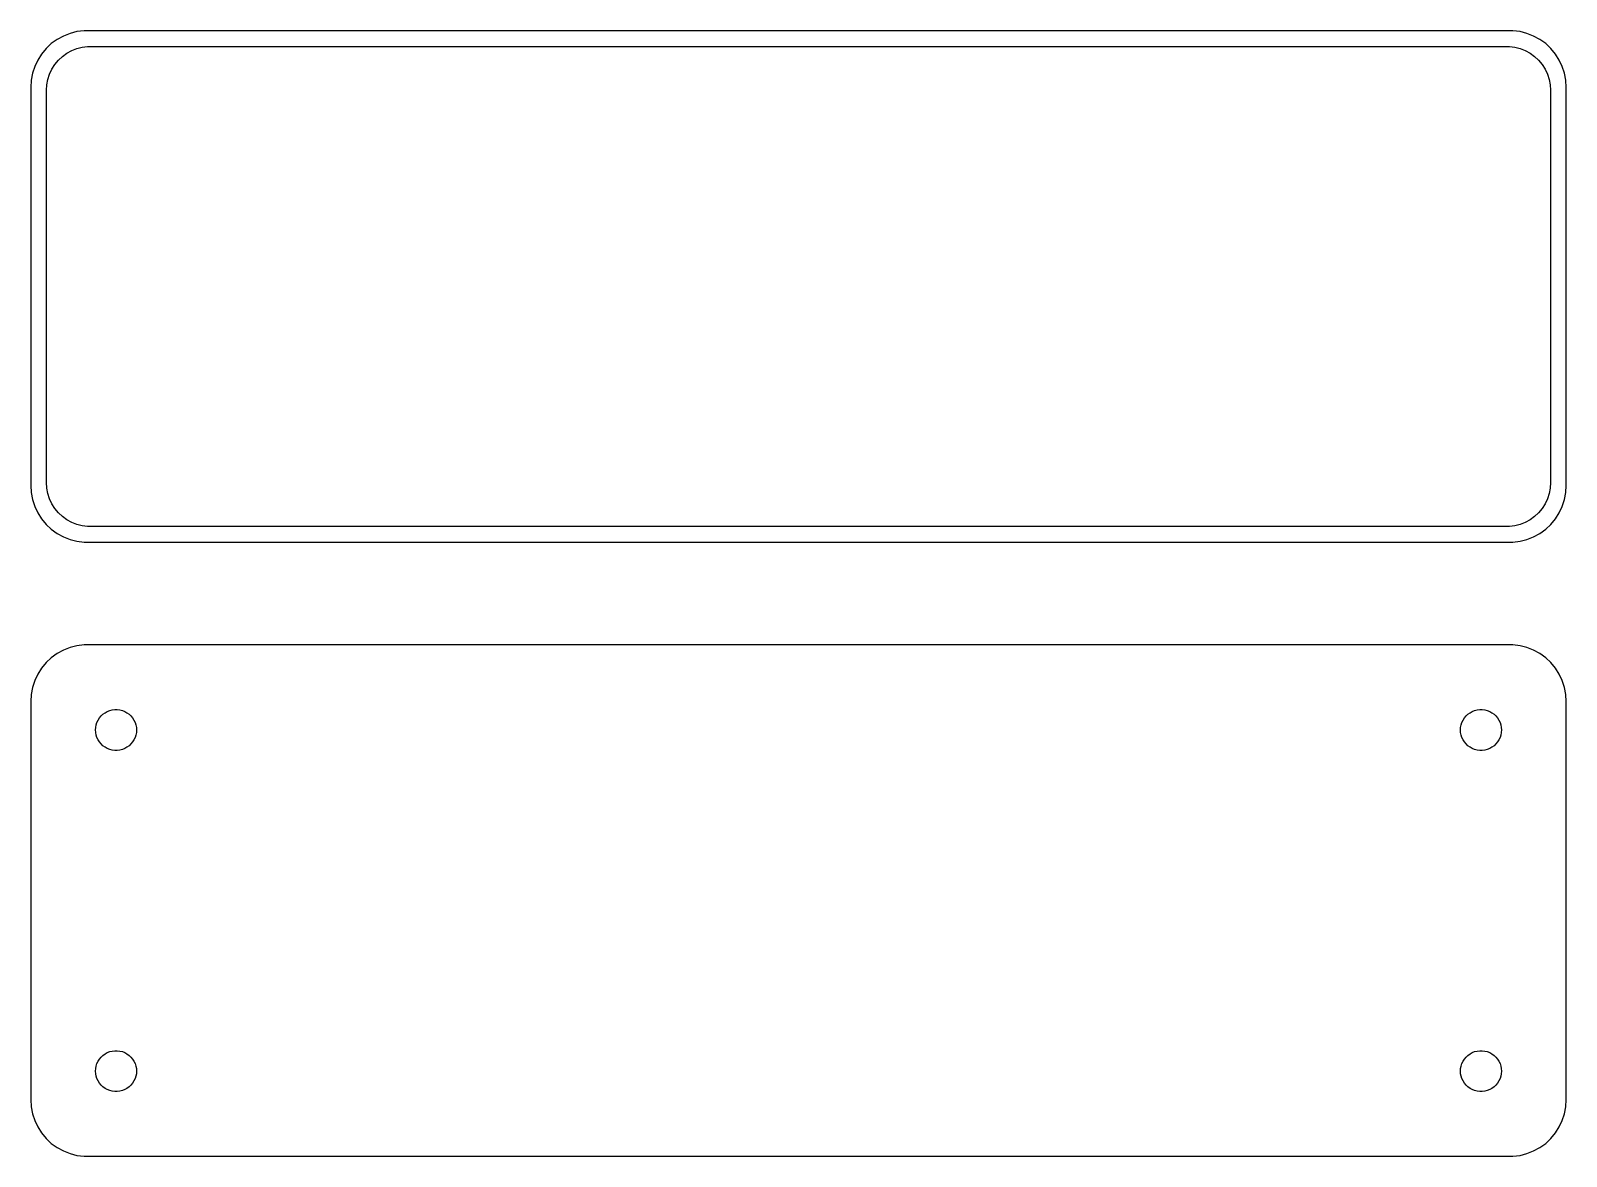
# Model space of a CAD drawing. Header units: metres. Extents: x -68 to 68, y 32 to 130.
import ezdxf

# ---------------------------------------------------------------- set-up
doc = ezdxf.new("R2010")
doc.units = ezdxf.units.M

msp = doc.modelspace()

# ---------------------------------------------------------------- linework, layer by layer
for p, q in [((-65.1791, 129.722), (-65.6871, 129.353)), ((-64.6289, 130.024), (-65.1791, 129.722)), ((-64.0451, 130.255), (-64.6289, 130.024)), ((-63.4369, 130.411), (-64.0451, 130.255)), ((-62.8139, 130.49), (-63.4369, 130.411)), ((62.8139, 130.49), (-62.8139, 130.49)), ((63.4369, 130.411), (62.8139, 130.49)), ((64.0451, 130.255), (63.4369, 130.411)), ((64.6289, 130.024), (64.0451, 130.255)), ((65.1791, 129.722), (64.6289, 130.024)), ((65.6871, 129.353), (65.1791, 129.722)), ((-66.5451, 128.439), (-66.8815, 127.909)), ((-66.1448, 128.923), (-66.5451, 128.439)), ((-65.6871, 129.353), (-66.1448, 128.923)), ((-64.7165, 128.231), (-64.3234, 128.517)), ((-64.3234, 128.517), (-63.8975, 128.751)), ((-63.8975, 128.751), (-63.4457, 128.93)), ((-63.4457, 128.93), (-62.9751, 129.051)), ((-62.9751, 129.051), (-62.493, 129.112)), ((-62.493, 129.112), (62.493, 129.112)), ((62.493, 129.112), (62.9751, 129.051)), ((62.9751, 129.051), (63.4457, 128.93)), ((63.4457, 128.93), (63.8975, 128.751)), ((63.8975, 128.751), (64.3234, 128.517)), ((64.3234, 128.517), (64.7165, 128.231)), ((66.1448, 128.923), (65.6871, 129.353)), ((66.5451, 128.439), (66.1448, 128.923)), ((66.8815, 127.909), (66.5451, 128.439)), ((-67.1489, 127.341), (-67.3429, 126.743)), ((-66.8815, 127.909), (-67.1489, 127.341)), ((-65.8477, 126.674), (-65.6408, 127.114)), ((-65.6408, 127.114), (-65.3805, 127.524)), ((-65.3805, 127.524), (-65.0707, 127.899)), ((-65.0707, 127.899), (-64.7165, 128.231)), ((64.7165, 128.231), (65.0707, 127.899)), ((65.0707, 127.899), (65.3805, 127.524)), ((65.3805, 127.524), (65.6408, 127.114)), ((65.6408, 127.114), (65.8477, 126.674)), ((67.1489, 127.341), (66.8815, 127.909)), ((67.3429, 126.743), (67.1489, 127.341)), ((-67.4606, 126.127), (-67.5, 125.5)), ((-67.3429, 126.743), (-67.4606, 126.127)), ((-66.1195, 125.25), (-66.089, 125.735)), ((-66.089, 125.735), (-65.9979, 126.212)), ((-65.9979, 126.212), (-65.8477, 126.674)), ((65.8477, 126.674), (65.9979, 126.212)), ((65.9979, 126.212), (66.089, 125.735)), ((66.089, 125.735), (66.1195, 125.25)), ((67.4606, 126.127), (67.3429, 126.743)), ((67.5, 125.5), (67.4606, 126.127)), ((-67.5, 125.5), (-67.5, 90.5)), ((-66.1195, 90.75), (-66.1195, 125.25)), ((66.1195, 125.25), (66.1195, 90.75)), ((67.5, 90.5), (67.5, 125.5)), ((-67.5, 90.5), (-67.4606, 89.8733)), ((-66.089, 90.265), (-66.1195, 90.75)), ((66.1195, 90.75), (66.089, 90.265)), ((67.4606, 89.8733), (67.5, 90.5)), ((-67.4606, 89.8733), (-67.3429, 89.2566)), ((-67.3429, 89.2566), (-67.1489, 88.6594)), ((-65.9979, 89.7877), (-66.089, 90.265)), ((-65.8477, 89.3256), (-65.9979, 89.7877)), ((-65.6408, 88.8859), (-65.8477, 89.3256)), ((65.8477, 89.3256), (65.6408, 88.8859)), ((65.9979, 89.7877), (65.8477, 89.3256)), ((66.089, 90.265), (65.9979, 89.7877)), ((67.1489, 88.6594), (67.3429, 89.2566)), ((67.3429, 89.2566), (67.4606, 89.8733)), ((-67.1489, 88.6594), (-66.8815, 88.0912)), ((-66.8815, 88.0912), (-66.5451, 87.5611)), ((-65.3805, 88.4756), (-65.6408, 88.8859)), ((-65.0707, 88.1012), (-65.3805, 88.4756)), ((-64.7165, 87.7685), (-65.0707, 88.1012)), ((-64.3234, 87.4829), (-64.7165, 87.7685)), ((64.7165, 87.7685), (64.3234, 87.4829)), ((65.0707, 88.1012), (64.7165, 87.7685)), ((65.3805, 88.4756), (65.0707, 88.1012)), ((65.6408, 88.8859), (65.3805, 88.4756)), ((66.5451, 87.5611), (66.8815, 88.0912)), ((66.8815, 88.0912), (67.1489, 88.6594)), ((-66.5451, 87.5611), (-66.1448, 87.0773)), ((-66.1448, 87.0773), (-65.6871, 86.6474)), ((-65.6871, 86.6474), (-65.1791, 86.2784)), ((-63.8975, 87.2488), (-64.3234, 87.4829)), ((-63.4457, 87.0699), (-63.8975, 87.2488)), ((-62.9751, 86.9491), (-63.4457, 87.0699)), ((-62.493, 86.8882), (-62.9751, 86.9491)), ((62.493, 86.8882), (-62.493, 86.8882)), ((62.9751, 86.9491), (62.493, 86.8882)), ((63.4457, 87.0699), (62.9751, 86.9491)), ((63.8975, 87.2488), (63.4457, 87.0699)), ((64.3234, 87.4829), (63.8975, 87.2488)), ((65.1791, 86.2784), (65.6871, 86.6474)), ((65.6871, 86.6474), (66.1448, 87.0773)), ((66.1448, 87.0773), (66.5451, 87.5611)), ((-65.1791, 86.2784), (-64.6289, 85.9759)), ((-64.6289, 85.9759), (-64.0451, 85.7447)), ((-64.0451, 85.7447), (-63.4369, 85.5886)), ((-63.4369, 85.5886), (-62.8139, 85.5099)), ((-62.8139, 85.5099), (62.8139, 85.5099)), ((62.8139, 85.5099), (63.4369, 85.5886)), ((63.4369, 85.5886), (64.0451, 85.7447)), ((64.0451, 85.7447), (64.6289, 85.9759)), ((64.6289, 85.9759), (65.1791, 86.2784)), ((-65.1791, 75.7216), (-65.6871, 75.3526)), ((-64.6289, 76.0241), (-65.1791, 75.7216)), ((-64.0451, 76.2553), (-64.6289, 76.0241)), ((-63.4369, 76.4114), (-64.0451, 76.2553)), ((-62.8139, 76.4901), (-63.4369, 76.4114)), ((62.8139, 76.4901), (-62.8139, 76.4901)), ((63.4369, 76.4114), (62.8139, 76.4901)), ((64.0451, 76.2553), (63.4369, 76.4114)), ((64.6289, 76.0241), (64.0451, 76.2553)), ((65.1791, 75.7216), (64.6289, 76.0241)), ((65.6871, 75.3526), (65.1791, 75.7216)), ((-66.5451, 74.4389), (-66.8815, 73.9088)), ((-66.1448, 74.9227), (-66.5451, 74.4389)), ((-65.6871, 75.3526), (-66.1448, 74.9227)), ((66.1448, 74.9227), (65.6871, 75.3526)), ((66.5451, 74.4389), (66.1448, 74.9227)), ((66.8815, 73.9088), (66.5451, 74.4389)), ((-67.1489, 73.3406), (-67.3429, 72.7434)), ((-66.8815, 73.9088), (-67.1489, 73.3406)), ((67.1489, 73.3406), (66.8815, 73.9088)), ((67.3429, 72.7434), (67.1489, 73.3406)), ((-67.4606, 72.1267), (-67.5, 71.5)), ((-67.3429, 72.7434), (-67.4606, 72.1267)), ((67.4606, 72.1267), (67.3429, 72.7434)), ((67.5, 71.5), (67.4606, 72.1267)), ((-67.5, 71.5), (-67.5, 36.5)), ((-61.4562, 70.058), (-61.3121, 70.2322)), ((-61.3121, 70.2322), (-61.1474, 70.3869)), ((-61.1474, 70.3869), (-60.9645, 70.5198)), ((-60.9645, 70.5198), (-60.7664, 70.6287)), ((-60.7664, 70.6287), (-60.5562, 70.7119)), ((-60.5562, 70.7119), (-60.3373, 70.7681)), ((-60.3373, 70.7681), (-60.113, 70.7964)), ((-60.113, 70.7964), (-59.887, 70.7964)), ((-59.887, 70.7964), (-59.6627, 70.7681)), ((-59.6627, 70.7681), (-59.4438, 70.7119)), ((-59.4438, 70.7119), (-59.2336, 70.6287)), ((-59.2336, 70.6287), (-59.0355, 70.5198)), ((-59.0355, 70.5198), (-58.8526, 70.3869)), ((-58.8526, 70.3869), (-58.6879, 70.2322)), ((-58.6879, 70.2322), (-58.5438, 70.058)), ((58.5438, 70.058), (58.6879, 70.2322)), ((58.6879, 70.2322), (58.8526, 70.3869)), ((58.8526, 70.3869), (59.0355, 70.5198)), ((59.0355, 70.5198), (59.2336, 70.6287)), ((59.2336, 70.6287), (59.4438, 70.7119)), ((59.4438, 70.7119), (59.6627, 70.7681)), ((59.6627, 70.7681), (59.887, 70.7964)), ((59.887, 70.7964), (60.113, 70.7964)), ((60.113, 70.7964), (60.3373, 70.7681)), ((60.3373, 70.7681), (60.5562, 70.7119)), ((60.5562, 70.7119), (60.7664, 70.6287)), ((60.7664, 70.6287), (60.9645, 70.5198)), ((60.9645, 70.5198), (61.1474, 70.3869)), ((61.1474, 70.3869), (61.3121, 70.2322)), ((61.3121, 70.2322), (61.4562, 70.058)), ((67.5, 36.5), (67.5, 71.5)), ((-61.8, 69), (-61.7858, 69.2256)), ((-61.7858, 68.7744), (-61.8, 69)), ((-61.7858, 69.2256), (-61.7434, 69.4476)), ((-61.7434, 69.4476), (-61.6736, 69.6626)), ((-61.6736, 69.6626), (-61.5773, 69.8671)), ((-61.5773, 69.8671), (-61.4562, 70.058)), ((-58.5438, 70.058), (-58.4226, 69.8671)), ((-58.4226, 69.8671), (-58.3264, 69.6626)), ((-58.3264, 69.6626), (-58.2565, 69.4476)), ((-58.2565, 69.4476), (-58.2142, 69.2256)), ((-58.2142, 69.2256), (-58.2, 69)), ((-58.2, 69), (-58.2142, 68.7744)), ((58.2, 69), (58.2142, 69.2256)), ((58.2142, 68.7744), (58.2, 69)), ((58.2142, 69.2256), (58.2565, 69.4476)), ((58.2565, 69.4476), (58.3264, 69.6626)), ((58.3264, 69.6626), (58.4226, 69.8671)), ((58.4226, 69.8671), (58.5438, 70.058)), ((61.4562, 70.058), (61.5773, 69.8671)), ((61.5773, 69.8671), (61.6736, 69.6626)), ((61.6736, 69.6626), (61.7434, 69.4476)), ((61.7434, 69.4476), (61.7858, 69.2256)), ((61.7858, 69.2256), (61.8, 69)), ((61.8, 69), (61.7858, 68.7744)), ((-61.7434, 68.5524), (-61.7858, 68.7744)), ((-61.6736, 68.3374), (-61.7434, 68.5524)), ((-61.5773, 68.1328), (-61.6736, 68.3374)), ((-61.4562, 67.942), (-61.5773, 68.1328)), ((-61.3121, 67.7678), (-61.4562, 67.942)), ((-61.1474, 67.6131), (-61.3121, 67.7678)), ((-60.9645, 67.4802), (-61.1474, 67.6131)), ((-58.8526, 67.6131), (-59.0355, 67.4802)), ((-58.6879, 67.7678), (-58.8526, 67.6131)), ((-58.5438, 67.942), (-58.6879, 67.7678)), ((-58.4226, 68.1328), (-58.5438, 67.942)), ((-58.3264, 68.3374), (-58.4226, 68.1328)), ((-58.2565, 68.5524), (-58.3264, 68.3374)), ((-58.2142, 68.7744), (-58.2565, 68.5524)), ((58.2565, 68.5524), (58.2142, 68.7744)), ((58.3264, 68.3374), (58.2565, 68.5524)), ((58.4226, 68.1328), (58.3264, 68.3374)), ((58.5438, 67.942), (58.4226, 68.1328)), ((58.6879, 67.7678), (58.5438, 67.942)), ((58.8526, 67.6131), (58.6879, 67.7678)), ((59.0355, 67.4802), (58.8526, 67.6131)), ((61.1474, 67.6131), (60.9645, 67.4802)), ((61.3121, 67.7678), (61.1474, 67.6131)), ((61.4562, 67.942), (61.3121, 67.7678)), ((61.5773, 68.1328), (61.4562, 67.942)), ((61.6736, 68.3374), (61.5773, 68.1328)), ((61.7434, 68.5524), (61.6736, 68.3374)), ((61.7858, 68.7744), (61.7434, 68.5524)), ((-60.7664, 67.3713), (-60.9645, 67.4802)), ((-60.5562, 67.2881), (-60.7664, 67.3713)), ((-60.3373, 67.2319), (-60.5562, 67.2881)), ((-60.113, 67.2036), (-60.3373, 67.2319)), ((-59.887, 67.2036), (-60.113, 67.2036)), ((-59.6627, 67.2319), (-59.887, 67.2036)), ((-59.4438, 67.2881), (-59.6627, 67.2319)), ((-59.2336, 67.3713), (-59.4438, 67.2881)), ((-59.0355, 67.4802), (-59.2336, 67.3713)), ((59.2336, 67.3713), (59.0355, 67.4802)), ((59.4438, 67.2881), (59.2336, 67.3713)), ((59.6627, 67.2319), (59.4438, 67.2881)), ((59.887, 67.2036), (59.6627, 67.2319)), ((60.113, 67.2036), (59.887, 67.2036)), ((60.3373, 67.2319), (60.113, 67.2036)), ((60.5562, 67.2881), (60.3373, 67.2319)), ((60.7664, 67.3713), (60.5562, 67.2881)), ((60.9645, 67.4802), (60.7664, 67.3713)), ((-61.1474, 40.3869), (-60.9645, 40.5198)), ((-60.9645, 40.5198), (-60.7664, 40.6287)), ((-60.7664, 40.6287), (-60.5562, 40.7119)), ((-60.5562, 40.7119), (-60.3373, 40.7681)), ((-60.3373, 40.7681), (-60.113, 40.7964)), ((-60.113, 40.7964), (-59.887, 40.7964)), ((-59.887, 40.7964), (-59.6627, 40.7681)), ((-59.6627, 40.7681), (-59.4438, 40.7119)), ((-59.4438, 40.7119), (-59.2336, 40.6287)), ((-59.2336, 40.6287), (-59.0355, 40.5198)), ((-59.0355, 40.5198), (-58.8526, 40.3869)), ((58.8526, 40.3869), (59.0355, 40.5198)), ((59.0355, 40.5198), (59.2336, 40.6287)), ((59.2336, 40.6287), (59.4438, 40.7119)), ((59.4438, 40.7119), (59.6627, 40.7681)), ((59.6627, 40.7681), (59.887, 40.7964)), ((59.887, 40.7964), (60.113, 40.7964)), ((60.113, 40.7964), (60.3373, 40.7681)), ((60.3373, 40.7681), (60.5562, 40.7119)), ((60.5562, 40.7119), (60.7664, 40.6287)), ((60.7664, 40.6287), (60.9645, 40.5198)), ((60.9645, 40.5198), (61.1474, 40.3869)), ((-61.8, 39), (-61.7858, 39.2256)), ((-61.7858, 39.2256), (-61.7434, 39.4476)), ((-61.7434, 39.4476), (-61.6736, 39.6626)), ((-61.6736, 39.6626), (-61.5773, 39.8672)), ((-61.5773, 39.8672), (-61.4562, 40.058)), ((-61.4562, 40.058), (-61.3121, 40.2322)), ((-61.3121, 40.2322), (-61.1474, 40.3869)), ((-58.8526, 40.3869), (-58.6879, 40.2322)), ((-58.6879, 40.2322), (-58.5438, 40.058)), ((-58.5438, 40.058), (-58.4226, 39.8672)), ((-58.4226, 39.8672), (-58.3264, 39.6626)), ((-58.3264, 39.6626), (-58.2565, 39.4476)), ((-58.2565, 39.4476), (-58.2142, 39.2256)), ((-58.2142, 39.2256), (-58.2, 39)), ((58.2, 39), (58.2142, 39.2256)), ((58.2142, 39.2256), (58.2565, 39.4476)), ((58.2565, 39.4476), (58.3264, 39.6626)), ((58.3264, 39.6626), (58.4226, 39.8672)), ((58.4226, 39.8672), (58.5438, 40.058)), ((58.5438, 40.058), (58.6879, 40.2322)), ((58.6879, 40.2322), (58.8526, 40.3869)), ((61.1474, 40.3869), (61.3121, 40.2322)), ((61.3121, 40.2322), (61.4562, 40.058)), ((61.4562, 40.058), (61.5773, 39.8672)), ((61.5773, 39.8672), (61.6736, 39.6626)), ((61.6736, 39.6626), (61.7434, 39.4476)), ((61.7434, 39.4476), (61.7858, 39.2256)), ((61.7858, 39.2256), (61.8, 39)), ((-61.7858, 38.7744), (-61.8, 39)), ((-61.7434, 38.5524), (-61.7858, 38.7744)), ((-61.6736, 38.3374), (-61.7434, 38.5524)), ((-61.5773, 38.1329), (-61.6736, 38.3374)), ((-61.4562, 37.942), (-61.5773, 38.1329)), ((-61.3121, 37.7678), (-61.4562, 37.942)), ((-58.5438, 37.942), (-58.6879, 37.7678)), ((-58.4226, 38.1329), (-58.5438, 37.942)), ((-58.3264, 38.3374), (-58.4226, 38.1329)), ((-58.2565, 38.5524), (-58.3264, 38.3374)), ((-58.2142, 38.7744), (-58.2565, 38.5524)), ((-58.2, 39), (-58.2142, 38.7744)), ((58.2142, 38.7744), (58.2, 39)), ((58.2565, 38.5524), (58.2142, 38.7744)), ((58.3264, 38.3374), (58.2565, 38.5524)), ((58.4226, 38.1329), (58.3264, 38.3374)), ((58.5438, 37.942), (58.4226, 38.1329)), ((58.6879, 37.7678), (58.5438, 37.942)), ((61.4562, 37.942), (61.3121, 37.7678)), ((61.5773, 38.1329), (61.4562, 37.942)), ((61.6736, 38.3374), (61.5773, 38.1329)), ((61.7434, 38.5524), (61.6736, 38.3374)), ((61.7858, 38.7744), (61.7434, 38.5524)), ((61.8, 39), (61.7858, 38.7744)), ((-67.5, 36.5), (-67.4606, 35.8733)), ((-61.1474, 37.6131), (-61.3121, 37.7678)), ((-60.9645, 37.4802), (-61.1474, 37.6131)), ((-60.7664, 37.3713), (-60.9645, 37.4802)), ((-60.5562, 37.2881), (-60.7664, 37.3713)), ((-60.3373, 37.2319), (-60.5562, 37.2881)), ((-60.113, 37.2036), (-60.3373, 37.2319)), ((-59.887, 37.2036), (-60.113, 37.2036)), ((-59.6627, 37.2319), (-59.887, 37.2036)), ((-59.4438, 37.2881), (-59.6627, 37.2319)), ((-59.2336, 37.3713), (-59.4438, 37.2881)), ((-59.0355, 37.4802), (-59.2336, 37.3713)), ((-58.8526, 37.6131), (-59.0355, 37.4802)), ((-58.6879, 37.7678), (-58.8526, 37.6131)), ((58.8526, 37.6131), (58.6879, 37.7678)), ((59.0355, 37.4802), (58.8526, 37.6131)), ((59.2336, 37.3713), (59.0355, 37.4802)), ((59.4438, 37.2881), (59.2336, 37.3713)), ((59.6627, 37.2319), (59.4438, 37.2881)), ((59.887, 37.2036), (59.6627, 37.2319)), ((60.113, 37.2036), (59.887, 37.2036)), ((60.3373, 37.2319), (60.113, 37.2036)), ((60.5562, 37.2881), (60.3373, 37.2319)), ((60.7664, 37.3713), (60.5562, 37.2881)), ((60.9645, 37.4802), (60.7664, 37.3713)), ((61.1474, 37.6131), (60.9645, 37.4802)), ((61.3121, 37.7678), (61.1474, 37.6131)), ((67.4606, 35.8733), (67.5, 36.5)), ((-67.4606, 35.8733), (-67.3429, 35.2566)), ((-67.3429, 35.2566), (-67.1489, 34.6594)), ((67.1489, 34.6594), (67.3429, 35.2566)), ((67.3429, 35.2566), (67.4606, 35.8733)), ((-67.1489, 34.6594), (-66.8815, 34.0912)), ((-66.8815, 34.0912), (-66.5451, 33.5611)), ((66.5451, 33.5611), (66.8815, 34.0912)), ((66.8815, 34.0912), (67.1489, 34.6594)), ((-66.5451, 33.5611), (-66.1448, 33.0773)), ((-66.1448, 33.0773), (-65.6871, 32.6474)), ((-65.6871, 32.6474), (-65.1791, 32.2784)), ((65.1791, 32.2784), (65.6871, 32.6474)), ((65.6871, 32.6474), (66.1448, 33.0773)), ((66.1448, 33.0773), (66.5451, 33.5611)), ((-65.1791, 32.2784), (-64.6289, 31.9759)), ((-64.6289, 31.9759), (-64.0451, 31.7447)), ((-64.0451, 31.7447), (-63.4369, 31.5886)), ((-63.4369, 31.5886), (-62.8139, 31.5099)), ((-62.8139, 31.5099), (62.8139, 31.5099)), ((62.8139, 31.5099), (63.4369, 31.5886)), ((63.4369, 31.5886), (64.0451, 31.7447)), ((64.0451, 31.7447), (64.6289, 31.9759)), ((64.6289, 31.9759), (65.1791, 32.2784))]:
    msp.add_line(p, q)

doc.saveas('drawing.dxf')
